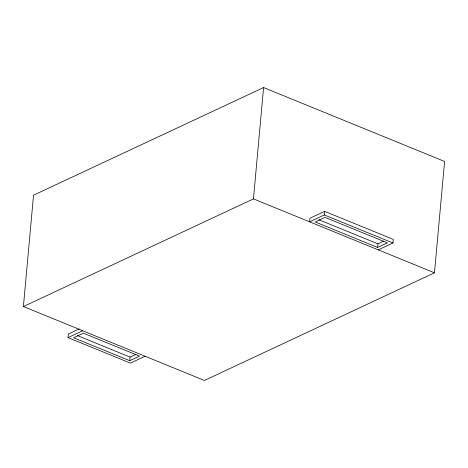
<?xml version="1.0" encoding="UTF-8"?>
<svg xmlns="http://www.w3.org/2000/svg" width="468" height="468" viewBox="0 0 468 468"><rect width="100%" height="100%" fill="white"/><g stroke="black" fill="none" stroke-linecap="round" stroke-linejoin="round"><path stroke-width="0.7" d="M23.4 306.546L33.532 195.197L263.583 87.545L444.6 161.454L434.468 272.803L204.417 380.455L23.4 306.546L253.451 198.894L434.468 272.803M145.115 356.242L130.432 363.115L68.012 337.627L68.34 334.035L79.191 328.957M129.759 360.693L139.546 356.113L83.374 333.175L73.581 337.756L129.759 360.693L130.086 357.102L135.96 354.352M253.451 198.894L263.583 87.545M324.64 211.366L309.956 218.24L309.629 221.832L324.312 214.958L324.64 211.366L393.301 239.4L392.974 242.991L378.29 249.865M377.617 247.443L387.405 242.863L324.985 217.38L315.198 221.961L377.617 247.443L377.945 243.851L383.818 241.102M68.012 337.627L82.696 330.759M324.312 214.958L392.974 242.991M318.878 219.738L377.945 243.851M77.29 335.55L130.086 357.102"/></g></svg>
